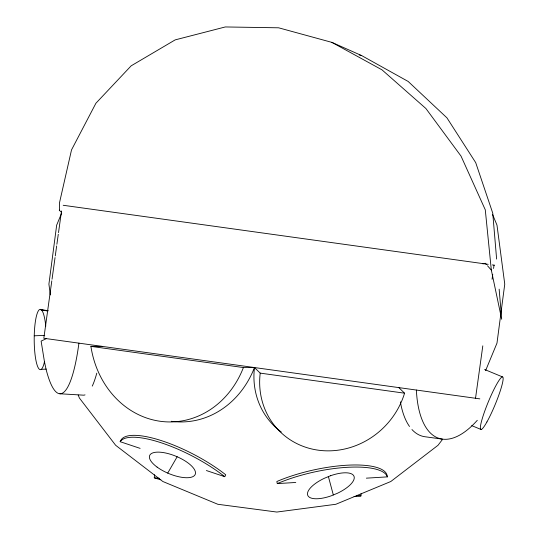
<?xml version="1.0" encoding="UTF-8"?>
<svg xmlns="http://www.w3.org/2000/svg" width="539" height="539" viewBox="0 0 539 539"><rect width="100%" height="100%" fill="white"/><g stroke="black" fill="none" stroke-linecap="round" stroke-linejoin="round"><path stroke-width="0.81" d="M160.831 479.75A117.145 13.374 4.8 0 1 154.275 477.837L154.538 474.731M354.035 496.587A117.145 13.374 4.8 0 0 360.948 495.941L361.143 493.609M51.805 280.873L43.827 338.276L479.825 398.867M52.04 279.209L55.045 257.575M55.274 255.91L56.662 245.925M56.891 244.261L58.279 234.276M58.515 232.612L61.52 210.978M475.526 398.267L482.809 345.849M492.06 279.29L492.754 274.297M493.562 268.476L494.027 265.148M46.367 338.633L41.119 341.106L44.441 361.615L44.11 363.286A30.164 6.111 89.9 0 1 35.278 356.387A30.164 6.111 89.9 0 1 37.204 313.415A30.164 6.111 89.9 0 1 45.768 326.156M61.695 213.013L56.669 225.134L48.908 284.127L50.329 294.927M485.605 370.603L496.985 343.114L504.753 284.127L496.985 225.134L492.498 214.293M140.127 448.374L120.17 441.697L121.154 439.804A70.858 21.196 27.5 0 1 162.953 441.145A70.858 21.196 27.5 0 1 225.74 474.785L224.756 476.685L206.39 470.54M167.723 473.101L177.163 456.755M442.586 439.312L437.998 445.295L390.795 481.516L335.824 504.282L276.83 512.05L217.837 504.282L162.866 481.516L115.663 445.295L79.442 398.085L78.162 394.993M482.856 263.867L485.282 263.254L486.387 264.501M366.365 478.16L387.373 476.874L386.908 474.785A70.858 21.196 -12.5 0 0 346.186 465.265A70.858 21.196 -12.5 0 0 276.83 481.516L277.295 483.598L295.776 482.472M41.207 369.377L46.246 369.094M34.247 335.797L44.744 335.393M398.833 387.615L404.567 393.187A76.976 71.337 -45.8 0 1 318.185 450.173A76.976 71.337 -45.8 0 1 260.209 373.123L254.475 367.551L243.412 367.551A90.869 80.19 -90 0 1 160.204 421.276A90.869 80.19 -90 0 1 90.916 346.361L101.979 346.361M59.896 393.773L82.79 395.127A113.85 22.611 -90 0 0 85.034 394.878M154.275 477.837L159.295 478.275M356.764 495.57L360.948 495.941M442.344 439.13L424.988 436.745A110.084 46.603 -73.8 0 1 411.958 429.529M63.191 205.278L488.213 264.339M492.363 264.918L494.499 265.215M90.916 346.361L243.412 367.551M260.209 373.123L404.567 393.187M41.058 309.878L46.805 310.76M41.052 309.885L42.675 310.141M44.306 310.397L46.752 310.781M41.018 309.561L48.348 310.794M359.257 54.951L361.669 55.598L408.151 81.443L446.939 117.846L475.708 162.63L492.747 213.134L496.621 259.084M361.669 55.598L331.889 42.379L278.609 27.799L225.309 26.95L175.162 39.886L131.159 65.832L95.908 103.252L71.519 149.909L59.438 203.035L59.438 210.143M484.622 369.505L502.469 376.896M471.733 425.628L481.044 429.482M331.889 42.379L381.983 69.827L425.898 108.507L461.034 156.115L485.282 209.819L491.332 270.113L501.688 319.243L499.154 289.16M487.485 265.747L491.332 270.113M328.406 476.611L333.324 494.964M44.441 361.615L46.044 369.154A114.052 22.651 90 0 0 78.923 343.154M171.267 421.276A90.869 80.19 -90 0 0 254.475 367.551A76.976 71.337 -45.8 0 0 281.304 432.042M60.968 211.753A220.053 28.338 0 0 1 59.256 210.143M96.784 373.136A113.85 22.611 -90 0 1 92.257 386.113M477.291 420.305A110.084 46.576 -73.5 0 1 416.371 390.047M409.519 426.49A110.084 46.603 -73.8 0 1 400.376 401.804M120.17 441.697A70.858 21.196 27.5 0 1 161.963 443.038A70.858 21.196 27.5 0 1 224.756 476.685M277.295 483.598A70.858 21.196 -12.5 0 1 346.651 467.353A70.858 21.196 -12.5 0 1 387.373 476.874M330.447 475.769L324.411 478.255A25.016 9.5 -22.5 0 0 307.729 495.294A25.016 9.5 -22.5 0 0 331.283 495.799L337.32 493.32A25.016 9.5 -22.5 0 0 354.002 476.281A25.016 9.5 -22.5 0 0 330.447 475.769M157.065 467.077A24.666 9.372 22.5 0 0 195.024 474.785A24.666 9.372 22.5 0 0 165.237 452.922A24.666 9.372 22.5 0 0 157.065 467.077M486.926 421.943A28.419 3.679 -67.5 0 0 503.109 377.852A28.419 3.679 -67.5 0 0 485.228 409.775A28.419 3.679 -67.5 0 0 486.926 421.943"/></g></svg>
